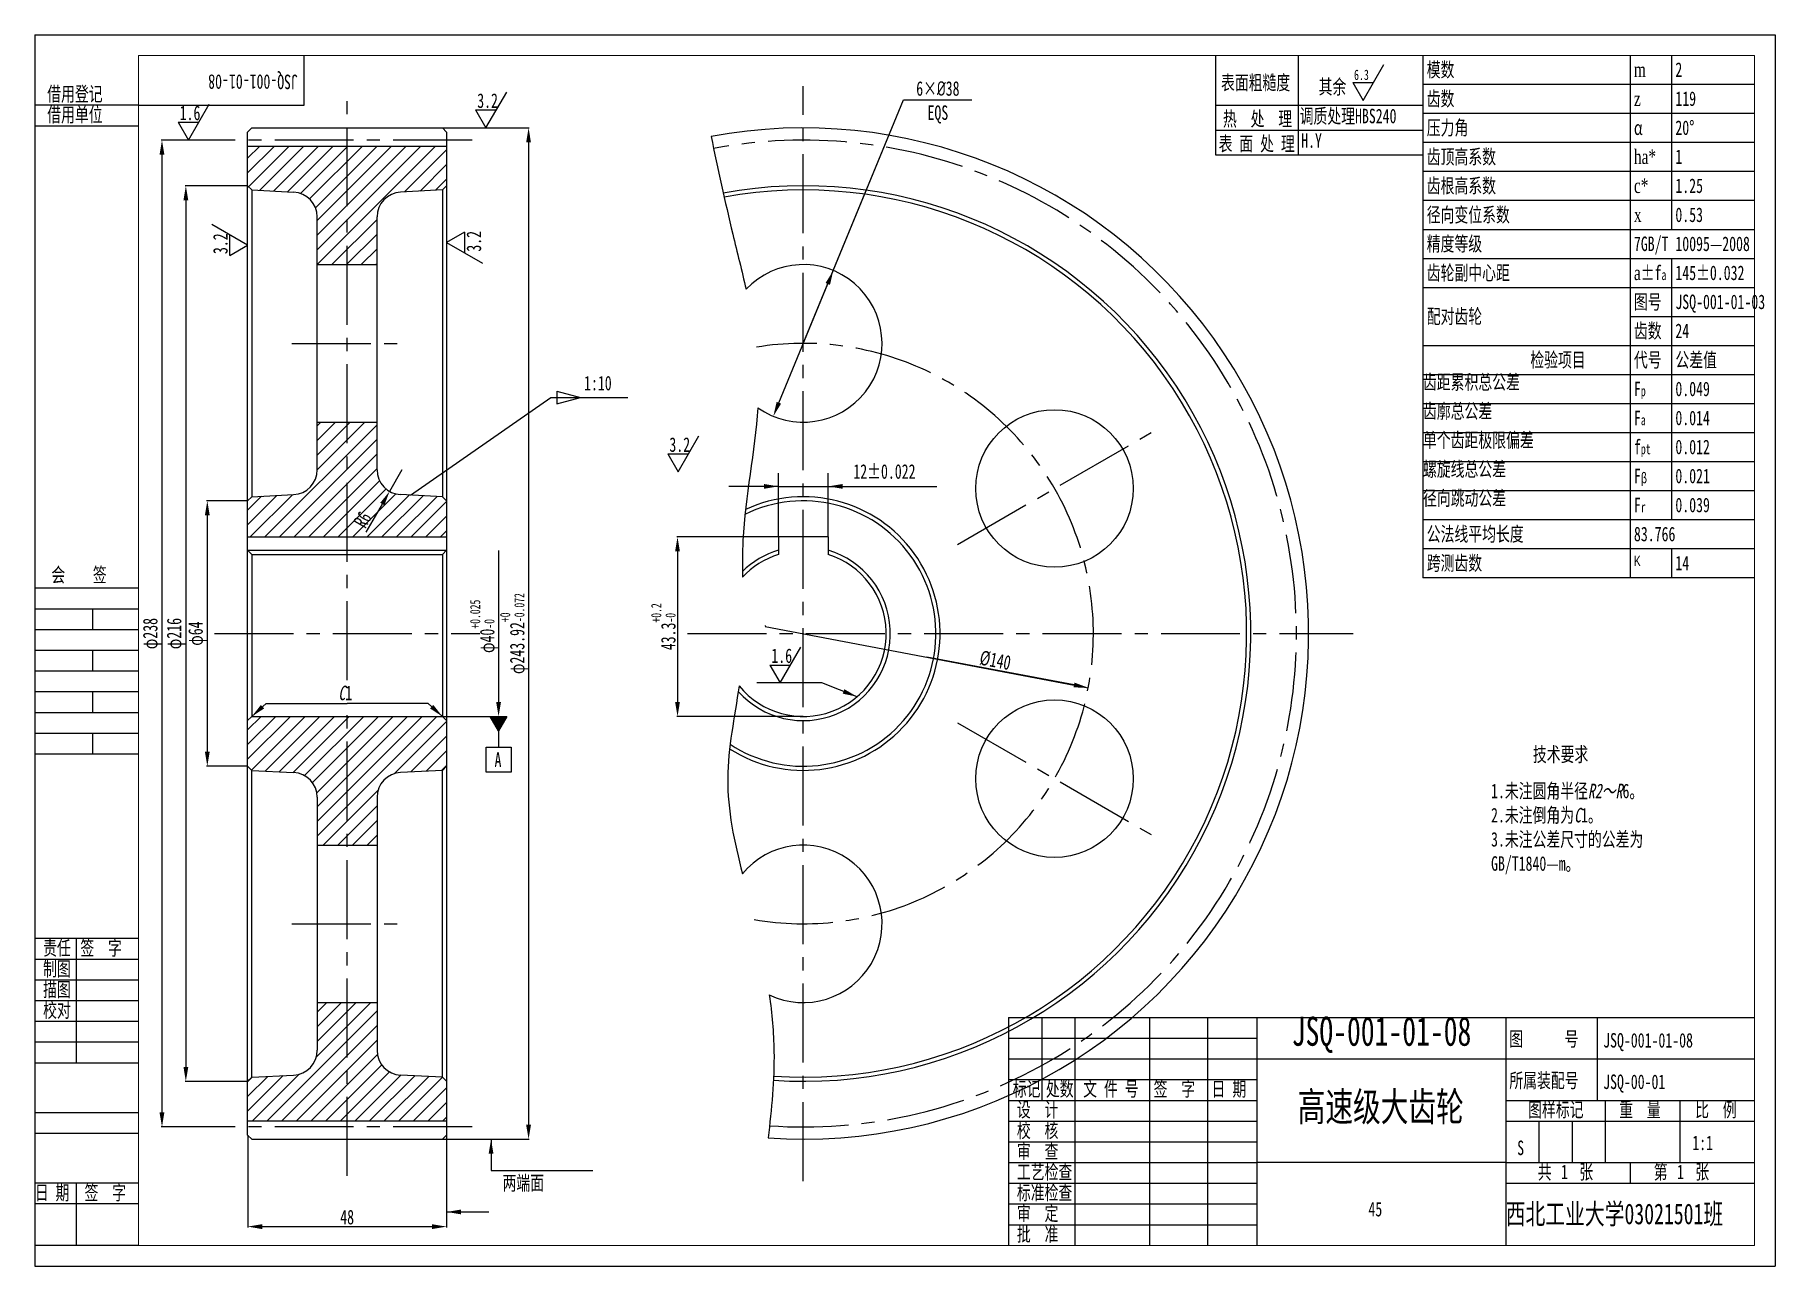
# Model space of a CAD drawing. Header units: inches. Extents: x 0 to 420, y 0 to 297.
import ezdxf

# ---------------------------------------------------------------- set-up
doc = ezdxf.new("R2010")
doc.units = ezdxf.units.IN
doc.header["$MEASUREMENT"] = 0
doc.linetypes.add('CENTER2', pattern=[28.575, 19.05, -3.175, 3.175, -3.175])
for name, color, linetype in [('中心线', 10, 'CENTER2'), ('剖面层', 4, 'Continuous'), ('文字层', 7, 'Continuous'), ('标注层', 7, 'Continuous'), ('粗实线', 5, 'Continuous'), ('细实线', 7, 'Continuous')]:
    doc.layers.add(name, color=color, linetype=linetype)
doc.styles.add('仿宋3', font='', dxfattribs={"width": 0.7, "height": 3})
doc.styles.add('仿宋3.5', font='simfang.ttf', dxfattribs={"width": 0.7, "height": 3.5})
doc.styles.add('仿宋5', font='simfang.ttf', dxfattribs={"width": 0.7, "height": 5})
doc.styles.add('仿宋7', font='simfang.ttf', dxfattribs={"width": 0.7, "height": 7})
doc.styles.get('仿宋3').set_extended_font_data('FangSong_GB2312')
doc.dimstyles.new('Scale_1_1', dxfattribs={"dimtxt": 3.5, "dimasz": 3.5, "dimexe": 0.18, "dimexo": 0.0625, "dimgap": 0.5, "dimtad": 1, "dimdec": 0, "dimzin": 0, "dimdsep": 46, "dimtxsty": '仿宋3.5', "dimcen": 0.09, "dimadec": 0, "dimazin": 0, "dimtfac": 1, "dimtdec": 0, "dimtix": 1, "dimtmove": 2, "dimatfit": 3, "dimfxl": 1, "dimtolj": 1, "dimarcsym": 0})
doc.dimstyles.new('Scale_1_1_φ', dxfattribs={"dimtxt": 3.5, "dimasz": 3.5, "dimexe": 0.18, "dimexo": 0.0625, "dimgap": 0.5, "dimtad": 1, "dimtoh": 1, "dimdec": 3, "dimdsep": 46, "dimtxsty": '仿宋3.5', "dimcen": 0.09, "dimadec": 0, "dimazin": 2, "dimtp": 0.089, "dimtfac": 0.7, "dimtdec": 3, "dimtmove": 2, "dimatfit": 3, "dimfxl": 1, "dimarcsym": 0})

# ---------------------------------------------------------------- blocks, each defined once
blk = doc.blocks.new('*D1')
at = {"layer": 'Defpoints', "color": 0, "transparency": 16777216}
for p in [(51.55, 184.58), (41.81, 120.58), (51.55, 120.58)]:
    blk.add_point(p, dxfattribs=at)
at = {"layer": '标注层', "color": 0, "lineweight": -2, "transparency": 16777216}
for p, q in [((51.48, 184.58), (41.63, 184.58)), ((41.81, 181.08), (41.81, 124.08)), ((51.48, 120.58), (41.63, 120.58))]:
    blk.add_line(p, q, dxfattribs=at)
at = {"layer": '标注层', "color": 0, "transparency": 16777216}
for points in [[(41.22, 181.08), (42.39, 181.08), (41.81, 184.58)], [(41.22, 124.08), (42.39, 124.08), (41.81, 120.58)]]:
    blk.add_solid(points, dxfattribs=at)
at = {"layer": '标注层', "color": 0, "transparency": 16777216, "insert": (39.44, 152.58), "char_height": 3.5, "attachment_point": 5, "rotation": 90, "style": '仿宋3.5'}
blk.add_mtext('φ64', dxfattribs=at)
blk = doc.blocks.new('*D2')
at = {"layer": 'Defpoints', "color": 0, "transparency": 16777216}
for p in [(51.55, 260.58), (36.63, 44.58), (51.55, 44.58)]:
    blk.add_point(p, dxfattribs=at)
at = {"layer": '标注层', "color": 0, "lineweight": -2, "transparency": 16777216}
for p, q in [((51.48, 260.58), (36.45, 260.58)), ((36.63, 257.08), (36.63, 48.08)), ((51.48, 44.58), (36.45, 44.58))]:
    blk.add_line(p, q, dxfattribs=at)
at = {"layer": '标注层', "color": 0, "transparency": 16777216}
for points in [[(36.05, 257.08), (37.22, 257.08), (36.63, 260.58)], [(36.05, 48.08), (37.22, 48.08), (36.63, 44.58)]]:
    blk.add_solid(points, dxfattribs=at)
at = {"layer": '标注层', "color": 0, "transparency": 16777216, "insert": (34.26, 152.58), "char_height": 3.5, "attachment_point": 5, "rotation": 90, "style": '仿宋3.5'}
blk.add_mtext('φ216', dxfattribs=at)
blk = doc.blocks.new('*D3')
at = {"layer": 'Defpoints', "color": 0, "transparency": 16777216}
for p in [(45.4, 271.58), (30.87, 33.58), (45.4, 33.58)]:
    blk.add_point(p, dxfattribs=at)
at = {"layer": '标注层', "color": 0, "lineweight": -2, "transparency": 16777216}
for p, q in [((45.33, 271.58), (30.69, 271.58)), ((30.87, 268.08), (30.87, 37.08)), ((45.33, 33.58), (30.69, 33.58))]:
    blk.add_line(p, q, dxfattribs=at)
at = {"layer": '标注层', "color": 0, "transparency": 16777216}
for points in [[(30.28, 268.08), (31.45, 268.08), (30.87, 271.58)], [(30.28, 37.08), (31.45, 37.08), (30.87, 33.58)]]:
    blk.add_solid(points, dxfattribs=at)
at = {"layer": '标注层', "color": 0, "transparency": 16777216, "insert": (28.5, 152.58), "char_height": 3.5, "attachment_point": 5, "rotation": 90, "style": '仿宋3.5'}
blk.add_mtext('φ238', dxfattribs=at)
blk = doc.blocks.new('*D4')
at = {"layer": 'Defpoints', "color": 0, "transparency": 16777216}
for p in [(98.55, 274.54), (98.55, 30.62), (119.34, 30.62)]:
    blk.add_point(p, dxfattribs=at)
at = {"layer": '标注层', "color": 0, "lineweight": -2, "transparency": 16777216}
for p, q in [((98.61, 274.54), (119.52, 274.54)), ((119.34, 271.04), (119.34, 34.12)), ((98.61, 30.62), (119.52, 30.62))]:
    blk.add_line(p, q, dxfattribs=at)
at = {"layer": '标注层', "color": 0, "transparency": 16777216}
for points in [[(118.75, 271.04), (119.92, 271.04), (119.34, 274.54)], [(118.75, 34.12), (119.92, 34.12), (119.34, 30.62)]]:
    blk.add_solid(points, dxfattribs=at)
at = {"layer": '标注层', "color": 0, "transparency": 16777216, "insert": (115.87, 152.58), "char_height": 3.5, "attachment_point": 5, "rotation": 90, "style": '仿宋3.5'}
blk.add_mtext('φ243.92{\\H2.45;\\S+0^ -0.072;}', dxfattribs=at)
blk = doc.blocks.new('*D5')
at = {"layer": 'Defpoints', "color": 0, "transparency": 16777216}
for p in [(176.47, 154.33), (254.41, 139.52), (254.41, 139.52)]:
    blk.add_point(p, dxfattribs=at)
at = {"layer": '标注层', "color": 0, "lineweight": -2, "transparency": 16777216}
for p, q in [((176.48, 154.39), (176.51, 154.5)), ((250.97, 140.18), (215.44, 146.92)), ((254.42, 139.58), (254.45, 139.7))]:
    blk.add_line(p, q, dxfattribs=at)
at = {"layer": '标注层', "color": 0, "transparency": 16777216}
blk.add_solid([(251.08, 140.75), (250.86, 139.6), (254.41, 139.52)], dxfattribs=at)
at = {"layer": '标注层', "color": 0, "transparency": 16777216, "insert": (231.97, 146.1), "char_height": 3.5, "attachment_point": 5, "rotation": 349.245, "style": '仿宋3.5'}
blk.add_mtext('\\A1;%%c140', dxfattribs=at)
blk = doc.blocks.new('_None')
blk = doc.blocks.new('*D7')
at = {"layer": 'Defpoints', "color": 0, "transparency": 16777216}
for p in [(192.88, 240.15), (178.41, 205.02)]:
    blk.add_point(p, dxfattribs=at)
at = {"layer": '标注层', "color": 0, "lineweight": -2, "transparency": 16777216}
blk.add_line((179.74, 208.25), (191.54, 236.92), dxfattribs=at)
at = {"layer": '标注层', "color": 0, "transparency": 16777216}
for points in [[(191, 237.14), (192.08, 236.69), (192.88, 240.15)], [(179.2, 208.48), (180.28, 208.03), (178.41, 205.02)]]:
    blk.add_solid(points, dxfattribs=at)
at = {"layer": '标注层', "color": 0, "transparency": 16777216, "insert": (193.82, 242.44), "char_height": 3.5, "attachment_point": 5, "rotation": 67.6153, "style": '仿宋3.5'}
blk.add_mtext('\\A1;  ', dxfattribs=at)
blk = doc.blocks.new('*D8')
at = {"layer": 'Defpoints', "color": 0, "transparency": 16777216}
for p in [(179.64, 175.88), (155.28, 132.58), (185.64, 132.58)]:
    blk.add_point(p, dxfattribs=at)
at = {"layer": '标注层', "color": 0, "lineweight": -2, "transparency": 16777216}
for p, q in [((179.58, 175.88), (155.1, 175.88)), ((155.28, 172.38), (155.28, 136.08)), ((185.58, 132.58), (155.1, 132.58))]:
    blk.add_line(p, q, dxfattribs=at)
at = {"layer": '标注层', "color": 0, "transparency": 16777216}
for points in [[(154.7, 172.38), (155.86, 172.38), (155.28, 175.88)], [(154.7, 136.08), (155.86, 136.08), (155.28, 132.58)]]:
    blk.add_solid(points, dxfattribs=at)
at = {"layer": '标注层', "color": 0, "transparency": 16777216, "insert": (151.88, 154.23), "char_height": 3.5, "attachment_point": 5, "rotation": 90, "style": '仿宋3.5'}
blk.add_mtext('43.3{\\H2.45;\\S+0.2^ -0;}', dxfattribs=at)
blk = doc.blocks.new('*D9')
at = {"layer": 'Defpoints', "color": 0, "transparency": 16777216}
for p in [(51.55, 31.62), (99.55, 31.62), (99.55, 9.54)]:
    blk.add_point(p, dxfattribs=at)
at = {"layer": '标注层', "color": 0, "lineweight": -2, "transparency": 16777216}
for p, q in [((51.55, 31.56), (51.55, 9.36)), ((99.55, 31.56), (99.55, 9.36)), ((55.05, 9.54), (96.05, 9.54))]:
    blk.add_line(p, q, dxfattribs=at)
at = {"layer": '标注层', "color": 0, "transparency": 16777216}
for points in [[(55.05, 10.12), (55.05, 8.95), (51.55, 9.54)], [(96.05, 10.12), (96.05, 8.95), (99.55, 9.54)]]:
    blk.add_solid(points, dxfattribs=at)
at = {"layer": '标注层', "color": 0, "transparency": 16777216, "insert": (75.55, 11.81), "char_height": 3.5, "attachment_point": 5, "style": '仿宋3.5'}
blk.add_mtext('\\A1;48', dxfattribs=at)
blk = doc.blocks.new('*D10')
at = {"layer": 'Defpoints', "color": 0, "transparency": 16777216}
for p in [(88.76, 192.08), (85.78, 186.87)]:
    blk.add_point(p, dxfattribs=at)
at = {"layer": '标注层', "color": 0, "lineweight": -2, "transparency": 16777216}
for p, q in [((88.76, 192.08), (85.78, 186.87)), ((80.18, 177.07), (84.05, 183.83))]:
    blk.add_line(p, q, dxfattribs=at)
at = {"layer": '标注层', "color": 0, "transparency": 16777216}
blk.add_solid([(83.54, 184.12), (84.55, 183.54), (85.78, 186.87)], dxfattribs=at)
at = {"layer": '标注层', "color": 0, "transparency": 16777216, "insert": (79.27, 180.06), "char_height": 3.5, "attachment_point": 5, "rotation": 60.247, "style": '仿宋3.5'}
blk.add_mtext('\\A1;R6', dxfattribs=at)
blk = doc.blocks.new('*D11')
at = {"layer": 'Defpoints', "color": 0, "transparency": 16777216}
for p in [(112.1, 172.58), (98.55, 132.58), (112.1, 132.58)]:
    blk.add_point(p, dxfattribs=at)
at = {"layer": '标注层', "color": 0, "lineweight": -2, "transparency": 16777216}
for p, q in [((112.1, 172.58), (112.1, 136.08)), ((98.61, 132.58), (112.28, 132.58))]:
    blk.add_line(p, q, dxfattribs=at)
at = {"layer": '标注层', "color": 0, "transparency": 16777216}
blk.add_solid([(111.52, 136.08), (112.68, 136.08), (112.1, 132.58)], dxfattribs=at)
at = {"layer": '标注层', "color": 0, "transparency": 16777216, "insert": (108.63, 154.33), "char_height": 3.5, "attachment_point": 5, "rotation": 90, "style": '仿宋3.5'}
blk.add_mtext('φ40{\\H2.45;\\S+0.025^ -0;}', dxfattribs=at)

msp = doc.modelspace()

# ---------------------------------------------------------------- hatches: boundary and pattern name
at = {"layer": '剖面层'}
h = msp.add_hatch(dxfattribs=at)
h.set_pattern_fill('ANSI31', color=256, scale=20)
h.paths.add_polyline_path([(99.5469, 270.1449), (75.5469, 270.1449), (75.5469, 241.5849), (82.7611, 241.5849), (82.7611, 253.0882, -0.39965564), (88.4615, 259.0807), (98.5469, 259.5849), (99.5469, 260.5849)])
h.paths.add_polyline_path([(75.5469, 270.1449), (51.5469, 270.1449), (51.5469, 260.5849), (52.5469, 259.5849), (62.6323, 259.0807, -0.39965564), (68.3327, 253.0882), (68.3327, 241.5849), (75.5469, 241.5849)])
h.paths.add_polyline_path([(75.5469, 203.5849), (68.3327, 203.5849), (68.3327, 192.0817, -0.39965564), (62.6323, 186.0892), (52.5469, 185.5849), (51.5469, 184.5849), (51.5469, 175.8849), (75.5469, 175.8849)])
h.paths.add_polyline_path([(99.5469, 184.5849), (98.5469, 185.5849), (88.4615, 186.0892, -0.39965564), (82.7611, 192.0817), (82.7611, 203.5849), (75.5469, 203.5849), (75.5469, 175.8849), (99.5469, 175.8849)])
h.paths.add_polyline_path([(99.5469, 131.5849), (98.5469, 132.5849), (75.5469, 132.5849), (75.5469, 101.5849), (82.7611, 101.5849), (82.7611, 113.0882, -0.39965564), (88.4615, 119.0807), (98.5469, 119.5849), (99.5469, 120.5849)])
h.paths.add_polyline_path([(75.5469, 132.5849), (52.5469, 132.5849), (51.5469, 131.5849), (51.5469, 120.5849), (52.5469, 119.5849), (62.6323, 119.0807, -0.39965564), (68.3327, 113.0882), (68.3327, 101.5849), (75.5469, 101.5849)])
h.paths.add_polyline_path([(75.5469, 63.5849), (68.3327, 63.5849), (68.3327, 52.0817, -0.39965564), (62.6323, 46.0892), (52.5469, 45.5849), (51.5469, 44.5849), (51.5469, 35.0249), (75.5469, 35.0249)])
h.paths.add_polyline_path([(99.5469, 44.5849), (98.5469, 45.5849), (88.4615, 46.0892, -0.39965564), (82.7611, 52.0817), (82.7611, 63.5849), (75.5469, 63.5849), (75.5469, 35.0249), (99.5469, 35.0249)])
at = {"layer": '标注层'}
h = msp.add_hatch(color=256, dxfattribs=at)
h.dxf.hatch_style = 1
h.paths.add_polyline_path([(114.0995, 132.5849), (110.0995, 132.5849), (112.0995, 129.1208)])

# ---------------------------------------------------------------- linework, layer by layer
at = {"layer": '中心线'}
for p, q in [((75.5469, 141.3348), (75.5469, 283.4107)), ((185.641, 20.5305), (185.641, 284.6394)), ((105.6981, 271.5849), (45.3957, 271.5849)), ((62.2447, 222.5849), (88.8491, 222.5849)), ((222.8801, 174.0849), (269.6455, 201.0849)), ((43.5368, 152.5849), (107.557, 152.5849)), ((157.6705, 152.5849), (318.3592, 152.5849)), ((75.5469, 21.7592), (75.5469, 135.7474)), ((222.8801, 131.0849), (269.6455, 104.0849)), ((374.2421, 114.0681), (374.2421, 114.0681)), ((62.2447, 82.5849), (88.8491, 82.5849)), ((105.6981, 33.5849), (45.3957, 33.5849))]:
    msp.add_line(p, q, dxfattribs=at)
for radius, start, end in [(119, 266.071797, 100.482511), (70, 260.244035, 99.297125)]:
    msp.add_arc((185.641, 152.5849), radius, start, end, dxfattribs=at)
at = {"layer": '标注层'}
for p, q in [((185.641, 222.5849), (209.8399, 281.3401)), ((126.1282, 211.0573), (126.1282, 207.9683)), ((126.1282, 211.0573), (131.8923, 209.5128)), ((126.1282, 207.9683), (131.8923, 209.5128)), ((179.641, 175.8849), (179.641, 191.2773)), ((191.641, 175.8849), (191.641, 191.2773)), ((179.641, 188.0801), (191.641, 188.0801)), ((176.473, 154.3264), (254.4114, 139.5222)), ((112.0995, 129.1208), (112.0995, 125.1923))]:
    msp.add_line(p, q, dxfattribs=at)
for points in [[(110.0995, 132.5849), (114.0995, 132.5849), (112.0995, 129.1208)], [(109.0995, 125.1923), (115.0995, 125.1923), (115.0995, 119.1923), (109.0995, 119.1923)]]:
    msp.add_lwpolyline(points, close=True, dxfattribs=at)
at = {"layer": '粗实线', "lineweight": 0}
for p, q in [((25.1792, 292), (25.1792, 5)), ((415.1792, 292), (25.1792, 292)), ((415.1792, 5), (415.1792, 292)), ((415.1792, 5), (25.1792, 5))]:
    msp.add_line(p, q, dxfattribs=at)
at = {"layer": '粗实线'}
for p, q in [((285.1792, 268), (285.1792, 292)), ((335.1792, 292), (335.1792, 257)), ((51.5469, 273.5449), (52.5469, 274.5449)), ((51.5469, 31.6249), (51.5469, 273.5449)), ((52.5469, 274.5449), (98.5469, 274.5449)), ((98.5469, 274.5449), (99.5469, 273.5449)), ((99.5469, 273.5449), (99.5469, 31.6249)), ((51.5469, 270.1449), (99.5469, 270.1449)), ((335.1792, 268), (285.1792, 268)), ((51.5469, 260.5849), (52.5469, 259.5849)), ((98.5469, 259.5849), (99.5469, 260.5849)), ((52.5469, 259.5849), (52.5469, 185.5849)), ((52.5469, 259.5849), (62.6323, 259.0807)), ((98.5469, 259.5849), (88.4615, 259.0807)), ((98.5469, 259.5849), (98.5469, 185.5849)), ((335.1792, 257), (335.1792, 166)), ((68.3327, 192.0817), (68.3327, 253.0882)), ((82.7611, 192.0817), (82.7611, 253.0882)), ((68.3327, 241.5849), (82.7611, 241.5849)), ((68.3327, 203.5849), (82.7611, 203.5849)), ((51.5469, 184.5849), (52.5469, 185.5849)), ((52.5469, 185.5849), (62.6323, 186.0892)), ((98.5469, 185.5849), (88.4615, 186.0892)), ((98.5469, 185.5849), (99.5469, 184.5849)), ((51.5469, 175.8849), (99.5469, 175.8849)), ((51.5469, 172.7096), (99.5469, 172.7096)), ((51.5469, 172.7096), (52.5469, 171.6637)), ((98.5469, 171.6637), (99.5469, 172.7096)), ((191.641, 175.8849), (179.641, 175.8849)), ((179.641, 175.8849), (179.641, 171.6637)), ((191.641, 175.8849), (191.641, 171.6637)), ((52.5469, 171.6637), (52.5469, 132.5849)), ((52.5469, 171.6637), (98.5469, 171.6637)), ((98.5469, 171.6637), (98.5469, 132.5849)), ((415.1792, 166), (335.1792, 166)), ((52.5469, 132.5849), (51.5469, 131.5849)), ((52.5469, 132.5849), (98.5469, 132.5849)), ((98.5469, 132.5849), (99.5469, 131.5849)), ((52.5469, 119.5849), (51.5469, 120.5849)), ((52.5469, 45.5849), (52.5469, 119.5849)), ((52.5469, 119.5849), (62.6323, 119.0807)), ((98.5469, 119.5849), (88.4615, 119.0807)), ((98.5469, 119.5849), (99.5469, 120.5849)), ((98.5469, 45.5849), (98.5469, 119.5849)), ((68.3327, 113.0882), (68.3327, 52.0817)), ((82.7611, 113.0882), (82.7611, 52.0817)), ((68.3327, 101.5849), (82.7611, 101.5849)), ((68.3327, 63.5849), (82.7611, 63.5849)), ((235.1792, 60), (235.1792, 5)), ((51.5469, 44.5849), (52.5469, 45.5849)), ((52.5469, 45.5849), (62.6323, 46.0892)), ((98.5469, 45.5849), (88.4615, 46.0892)), ((98.5469, 45.5849), (99.5469, 44.5849)), ((51.5469, 35.0249), (99.5469, 35.0249)), ((51.5469, 31.6249), (52.5469, 30.6249)), ((52.5469, 30.6249), (98.5469, 30.6249)), ((98.5469, 30.6249), (99.5469, 31.6249))]:
    msp.add_line(p, q, dxfattribs=at)
msp.add_lwpolyline([(235.1792, 60), (415.1792, 60)], dxfattribs=at)
for centre in [(246.2628, 187.5849), (246.2628, 117.5849)]:
    msp.add_circle(centre, 19, dxfattribs=at)
for centre, radius, start, end in [((185.641, 152.5849), 121.96, 266.00384, 100.517262), ((185.641, 152.5849), 108, 266.169654, 100.305425), ((62.3327, 253.0882), 6, 0, 87.137595), ((88.7611, 253.0882), 6, 92.862405, 180), ((185.641, 152.5849), 107, 266.158394, 100.283912), ((185.641, 222.5849), 19, 234.768572, 136.659925), ((62.3327, 192.0817), 6, 272.862405, 0), ((88.7611, 192.0817), 6, 180, 267.137595), ((185.641, 152.5849), 33, 237.381032, 115.017362), ((185.641, 152.5849), 32, 236.512341, 116.108027), ((185.641, 152.5849), 21, 221.631777, 73.39845), ((185.641, 152.5849), 21, 106.60155, 134.431155), ((185.641, 152.5849), 20, 219.185856, 72.542397), ((185.641, 152.5849), 20, 107.457603, 137.241963), ((62.3327, 113.0882), 6, 0, 87.137595), ((88.7611, 113.0882), 6, 92.862405, 180), ((185.641, 82.5849), 19, 244.39925, 140.680633), ((62.3327, 52.0817), 6, 272.862405, 0), ((88.7611, 52.0817), 6, 180, 267.137595)]:
    msp.add_arc(centre, radius, start, end, dxfattribs=at)
at = {"layer": '细实线'}
for p, q in [((0.1792, 297), (0.1792, 0)), ((0.1792, 297), (420.1792, 297)), ((420.1792, 297), (420.1792, 0)), ((305.1792, 268), (305.1792, 292)), ((320.7482, 281.1601), (325.7482, 289.8204)), ((385.1792, 292), (385.1792, 257)), ((395.1792, 292), (395.1792, 257)), ((109.063, 274.5449), (114.063, 283.2052)), ((318.2482, 285.4903), (320.7482, 281.1601)), ((318.2482, 285.4903), (323.2482, 285.4903)), ((415.1792, 285), (335.1792, 285)), ((25.1792, 280), (0.1792, 280)), ((37.2547, 271.5849), (42.2547, 280.2452)), ((106.563, 278.8751), (109.063, 274.5449)), ((106.563, 278.8751), (111.563, 278.8751)), ((285.1792, 280), (335.1792, 280)), ((415.1792, 278), (335.1792, 278)), ((25.1792, 275), (0.1792, 275)), ((34.7547, 275.9151), (37.2547, 271.5849)), ((34.7547, 275.9151), (39.7547, 275.9151)), ((285.1792, 274), (335.1792, 274)), ((415.1792, 271), (335.1792, 271)), ((415.1792, 264), (335.1792, 264)), ((415.1792, 257), (335.1792, 257)), ((415.1792, 257), (335.1792, 257)), ((385.1792, 257), (385.1792, 166)), ((395.1792, 257), (395.1792, 250)), ((51.5469, 246.2346), (42.8866, 251.2346)), ((47.2168, 243.7346), (47.2168, 248.7346)), ((103.877, 249.4284), (99.5469, 246.9284)), ((103.877, 249.4284), (103.877, 244.4284)), ((415.1792, 250), (335.1792, 250)), ((47.2168, 243.7346), (51.5469, 246.2346)), ((99.5469, 246.9284), (108.2072, 241.9284)), ((415.1792, 243), (335.1792, 243)), ((395.1792, 243), (395.1792, 180)), ((415.1792, 236), (335.1792, 236)), ((415.1792, 229), (385.1792, 229)), ((415.1792, 222), (335.1792, 222)), ((415.1792, 215), (335.1792, 215)), ((415.1792, 208), (335.1792, 208)), ((155.432, 191.5801), (160.432, 200.2403)), ((415.1792, 201), (335.1792, 201)), ((152.932, 195.9102), (155.432, 191.5801)), ((152.932, 195.9102), (157.932, 195.9102)), ((415.1792, 194), (335.1792, 194)), ((415.1792, 187), (335.1792, 187)), ((415.1792, 180), (335.1792, 180)), ((415.1792, 173), (335.1792, 173)), ((395.1792, 173), (395.1792, 166)), ((25.1792, 163.5), (0.1792, 163.5)), ((25.1792, 158.5), (0.1792, 158.5)), ((14.1792, 153.5), (14.1792, 158.5)), ((25.1792, 153.5), (0.1792, 153.5)), ((25.1792, 148.5), (0.1792, 148.5)), ((14.1792, 143.5), (14.1792, 148.5)), ((180.0476, 140.6666), (185.0476, 149.3269)), ((25.1792, 143.5), (0.1792, 143.5)), ((177.5476, 144.9968), (180.0476, 140.6666)), ((177.5476, 144.9968), (182.5476, 144.9968)), ((25.1792, 138.5), (0.1792, 138.5)), ((14.1792, 133.5), (14.1792, 138.5)), ((25.1792, 133.5), (0.1792, 133.5)), ((25.1792, 128.5), (0.1792, 128.5)), ((14.1792, 123.5), (14.1792, 128.5)), ((25.1792, 123.5), (0.1792, 123.5)), ((25.1792, 79), (0.1792, 79)), ((10.1792, 79), (10.1792, 49)), ((25.1792, 74), (0.1792, 74)), ((25.1792, 69), (0.1792, 69)), ((25.1792, 64), (0.1792, 64)), ((25.1792, 59), (0.1792, 59)), ((243.1792, 60), (243.1792, 45)), ((251.1792, 60), (251.1792, 5)), ((269.1792, 60), (269.1792, 5)), ((283.1792, 60), (283.1792, 5)), ((295.1792, 5), (295.1792, 60)), ((355.1792, 60), (355.1792, 5)), ((377.1792, 60), (377.1792, 40)), ((235.1792, 55), (295.1792, 55)), ((25.1792, 54), (0.1792, 54)), ((25.1792, 49), (0.1792, 49)), ((235.1792, 50), (295.1792, 50)), ((295.1792, 50), (415.1792, 50)), ((235.1792, 45), (295.1792, 45)), ((243.1792, 45), (243.1792, 40)), ((235.1792, 40), (295.1792, 40)), ((355.1792, 40), (415.1792, 40)), ((379.1792, 40), (379.1792, 25)), ((397.1792, 40), (397.1792, 25)), ((25.1792, 37), (0.1792, 37)), ((235.1792, 35), (295.1792, 35)), ((355.1792, 35), (415.1792, 35)), ((363.1792, 35), (363.1792, 25)), ((371.1792, 35), (371.1792, 25)), ((25.1792, 32), (0.1792, 32)), ((235.1792, 30), (295.1792, 30)), ((235.1792, 25), (295.1792, 25)), ((355.1792, 25), (295.1792, 25)), ((355.1792, 25), (415.1792, 25)), ((385.1792, 25), (385.1792, 20)), ((25.1792, 20), (0.1792, 20)), ((10.1792, 20), (10.1792, 5)), ((235.1792, 20), (295.1792, 20)), ((355.1792, 20), (415.1792, 20)), ((25.1792, 15), (0.1792, 15)), ((235.1792, 15), (295.1792, 15)), ((235.1792, 10), (295.1792, 10)), ((25.1792, 5), (0.1792, 5)), ((0.1792, 0), (420.1792, 0))]:
    msp.add_line(p, q, dxfattribs=at)
msp.add_lwpolyline([(25.1792, 280), (65.1792, 280), (65.1792, 292)], dxfattribs=at)
for points, knots in [([(163.3795, 272.496), (165.0286, 264.6549), (167.6629, 252.3934), (170.8157, 240.0718), (171.8225, 235.6252)], [4.9766234, 4.9766234, 4.9766234, 4.9766234, 29.09036586, 42.66380432, 42.66380432, 42.66380432, 42.66380432]), ([(174.6803, 207.0652), (173.9718, 196.4211), (170.9295, 182.7884), (170.914, 169.108), (170.9565, 166.163)], [71.59014423, 71.59014423, 71.59014423, 71.59014423, 103.77729945, 112.60591996, 112.60591996, 112.60591996, 112.60591996]), ([(170.139, 139.9482), (169.0683, 132.4857), (165.7368, 117.3123), (168.9956, 102.2899), (170.9421, 94.6242)], [138.84447702, 138.84447702, 138.84447702, 138.84447702, 161.32789164, 184.73762064, 184.73762064, 184.73762064, 184.73762064]), ([(177.4312, 65.4502), (178.078, 60.9198), (179.108, 49.4485), (177.9942, 37.9035), (177.1417, 30.9215)], [214.35607926, 214.35607926, 214.35607926, 214.35607926, 228.10163538, 249.08744615, 249.08744615, 249.08744615, 249.08744615])]:
    msp.add_open_spline(points, degree=3, knots=knots, dxfattribs=at)

# ---------------------------------------------------------------- texts
at = {"layer": '文字层', "style": '仿宋3.5', "width": 0.7}
msp.add_text('JSQ-001-01-08 ', height=3.5, rotation=180, dxfattribs=at).set_placement((63.6918, 287.3919))
at = {"layer": '文字层', "width": 0.7}
for s, height, style, p in [('表面粗糙度', 3.5, '仿宋3.5', (286.4323, 283.7333)), ('热  处  理', 3.5, '仿宋3.5', (286.9092, 275)), ('表 面 处 理', 3.5, '仿宋3.5', (285.8648, 269)), ('图      号', 3.5, '仿宋3.5', (356.0165, 53.0548)), ('JSQ-001-01-08', 3.5, '仿宋3.5', (378.6666, 52.7291)), ('所属装配号', 3.5, '仿宋3.5', (356.0165, 43.0548)), ('JSQ-00-01', 3.5, '仿宋3.5', (378.6666, 42.7291)), ('标记', 3.5, '仿宋3.5', (236.1792, 41)), ('处数', 3.5, '仿宋3.5', (244.1792, 41)), ('文 件 号', 3.5, '仿宋3.5', (253.1792, 41)), ('签  字', 3.5, '仿宋3.5', (270.1792, 41)), ('日 期', 3.5, '仿宋3.5', (284.1792, 41)), ('高速级大齿轮', 7, '仿宋7', (304.9345, 34.9581)), ('设  计', 3.5, '仿宋3.5', (237.1792, 36)), ('图样标记', 3.5, '仿宋3.5', (360.5558, 36)), ('重  量', 3.5, '仿宋3.5', (382.5298, 36)), ('比  例', 3.5, '仿宋3.5', (400.8675, 36)), ('校  核', 3.5, '仿宋3.5', (237.1792, 31)), ('审  查', 3.5, '仿宋3.5', (237.1792, 26)), ('S', 3.5, '仿宋3.5', (357.916, 26.7897)), ('1:1', 3.5, '仿宋3.5', (400.1792, 28)), ('工艺检查', 3.5, '仿宋3.5', (237.1792, 21)), ('共    张', 3.5, '仿宋3.5', (362.8934, 21)), ('1', 3.5, '仿宋3.5', (368.5095, 21)), ('第    张', 3.5, '仿宋3.5', (390.8805, 21)), ('1', 3.5, '仿宋3.5', (396.5095, 21)), ('标准检查', 3.5, '仿宋3.5', (237.1792, 16)), ('审  定', 3.5, '仿宋3.5', (237.1792, 11)), ('45', 3.5, '仿宋3.5', (322.0124, 12.0121)), ('批  准', 3.5, '仿宋3.5', (237.1792, 6))]:
    msp.add_text(s, height=height, dxfattribs=dict(at, style=style)).set_placement(p)
at = {"layer": '文字层'}
for s, insert, char_height, width, attachment_point, style in [('齿距累积总公差', (335.1792, 215), 3.5, 50, 1, '仿宋3.5'), ('齿廓总公差', (335.1792, 208), 3.5, 50, 1, '仿宋3.5'), ('单个齿距极限偏差', (335.1792, 201), 3.5, 50, 1, '仿宋3.5'), ('螺旋线总公差', (335.1792, 194), 3.5, 50, 1, '仿宋3.5'), ('径向跳动公差', (335.1792, 187), 3.5, 50, 1, '仿宋3.5'), ('技术要求', (368.3857, 123.2567), 3.5, 49.778248, 5, '仿宋3.5'), ('1.未注圆角半径{\\fFangSong|b0|i1|c134|p49;R2～R}6。\\P2.未注倒角为{\\fFangSong|b0|i1|c134|p49;C}1。\\P3.未注公差尺寸的公差为GB/T1840—m。', (351.61, 116.3777), 3.5, 54.155002, 1, '仿宋3.5'), ('JSQ-001-01-08', (325.1792, 55.78), 7, 60, 5, '仿宋7')]:
    msp.add_mtext(s, dxfattribs=dict(at, insert=insert, char_height=char_height, width=width, attachment_point=attachment_point, style=style))
at = {"layer": '文字层', "insert": (369.849, 39.5047), "char_height": 0.03, "attachment_point": 1, "style": '仿宋3'}
msp.add_mtext_dynamic_manual_height_columns('20180621-20:28', width=0.320257, gutter_width=15, heights=[0], dxfattribs=at)
at = {"layer": '文字层', "lineweight": 25, "insert": (0.1826, 0.0281), "char_height": 0.02, "attachment_point": 1, "style": '仿宋3'}
msp.add_mtext_dynamic_manual_height_columns('2011300960 {\\fSimSun|b0|i0|c134|p2;黄栋}', width=0.196132, gutter_width=15, heights=[0], dxfattribs=at)
at = {"layer": '标注层', "style": '仿宋3.5', "width": 0.7}
msp.add_text('A', height=3.5, dxfattribs=at).set_placement((111.1228, 120.4008))
at = {"layer": '标注层', "char_height": 3.5, "attachment_point": 1, "style": '仿宋3.5'}
for s, insert, width in [('\\pxqc;6×{\\fISOCPEUR|b0|i0|c0|p34;%%C}38 EQS', (210.3416, 285.8135), 15.545323), ('1:10', (132.7298, 214.7495), 22.874534), ('12%%P0.022', (197.7175, 193.43), 33.532048), ('{\\fFangSong|b0|i1|c134|p49;C}1', (73.434, 140.0155), 22.874534), ('\\pxqc;两端面', (110.2826, 21.8377), 15.545323)]:
    msp.add_mtext(s, dxfattribs=dict(at, insert=insert, width=width))
at = {"layer": '细实线', "width": 0.7}
for s, height, style, p in [('借用登记', 3.5, '仿宋3.5', (3.1792, 281)), ('借用单位', 3.5, '仿宋3.5', (3.1792, 276)), ('会    签', 3.5, '仿宋3.5', (4.1792, 165)), ('责任', 3.5, '仿宋3.5', (2.1792, 75)), ('签  字', 3.5, '仿宋3.5', (11.1792, 75)), ('制图', 3.5, '仿宋3.5', (2.1792, 70)), ('描图', 3.5, '仿宋3.5', (2.1792, 65)), ('校对', 3.5, '仿宋3.5', (2.1792, 60)), ('日 期', 3.5, '仿宋3.5', (0.1792, 16)), ('签  字', 3.5, '仿宋3.5', (12.1792, 16)), ('西北工业大学03021501班', 5, '仿宋5', (355.1623, 10.1115))]:
    msp.add_text(s, height=height, dxfattribs=dict(at, style=style)).set_placement(p)
at = {"layer": '细实线', "attachment_point": 1, "style": '仿宋3.5'}
for s, insert, char_height, width in [('模数', (336.0905, 290.3499), 3.5, 33.532048), ('2', (396.0905, 290.3499), 3.5, 33.532048), ('其余', (310.0023, 286.2167), 3.5, 22.746971), ('6.3', (318.5404, 288.6114), 2.50206, 7.416065), ('{\\fTimes New Roman|b0|i0|c0|p18;m}', (386.0905, 290.3499), 3.5, 33.532048), ('{\\fSimSun|b0|i0|c134|p2;3.2}', (106.9475, 282.8769), 3.5, 10.373948), ('齿数', (336.0905, 283.3499), 3.5, 33.532048), ('{\\fTimes New Roman|b0|i0|c0|p18;z}', (386.0905, 283.3499), 3.5, 33.532048), ('119', (396.0905, 283.3499), 3.5, 33.532048), ('{\\fSimSun|b0|i0|c134|p2;1.6}', (35.1393, 279.9169), 3.5, 10.373948), ('调质处理HBS240', (305.4192, 279.1655), 3.5, 59.744577), ('H.Y', (305.7896, 273.2558), 3.5, 59.744577), ('压力角', (336.0905, 276.3499), 3.5, 33.532048), ('{\\fFangSong_GB2312|b0|i0|c134|p18;α}', (386.0905, 276.3499), 3.5, 33.532048), ('20%%D', (396.0905, 276.3499), 3.5, 33.532048), ('齿顶高系数', (336.0905, 269.3499), 3.5, 33.532048), ('{\\fTimes New Roman|b0|i0|c0|p18;ha*}', (386.0905, 269.3499), 3.5, 33.532048), ('1', (396.0905, 269.3499), 3.5, 33.532048), ('齿根高系数', (336.0905, 262.3499), 3.5, 33.532048), ('{\\fTimes New Roman|b0|i0|c0|p18;c*}', (386.0905, 262.3499), 3.5, 33.532048), ('1.25', (396.0905, 262.3499), 3.5, 33.532048), ('径向变位系数', (336.0905, 255.3499), 3.5, 33.532048), ('{\\fTimes New Roman|b0|i0|c0|p18;x}', (386.0905, 255.3499), 3.5, 33.532048), ('0.53', (396.0905, 255.3499), 3.5, 33.532048), ('精度等级', (336.0905, 248.3499), 3.5, 33.532048), ('7GB/T 10095—2008', (386.0905, 248.3499), 3.5, 33.532048), ('齿轮副中心距', (336.0905, 241.3499), 3.5, 33.532048), ('{\\fTimes New Roman|b0|i0|c0|p18;a\\fFangSong_GB2312|b0|i0|c134|p18;±f\\H0.7143x;a}', (386.0905, 241.3499), 3.5, 33.532048), ('145%%P0.032', (396.0905, 241.3499), 3.5, 33.532048), ('配对齿轮', (336.0905, 230.8499), 3.5, 33.532048), ('图号', (386.0905, 234.3499), 3.5, 33.532048), ('JSQ-001-01-03', (396.0905, 234.3499), 3.5, 33.532048), ('齿数', (386.0905, 227.3499), 3.5, 33.532048), ('24', (396.0905, 227.3499), 3.5, 33.532048), ('检验项目', (361.0905, 220.3499), 3.5, 33.532048), ('代号', (386.0905, 220.3499), 3.5, 33.532048), ('公差值', (396.0905, 220.3499), 3.5, 33.532048), ('F{\\H0.7143x;p}', (386.0905, 213.3499), 3.5, 33.532048), ('0.049', (396.0905, 213.3499), 3.5, 33.532048), ('F{\\H0.7143x;a}', (386.0905, 206.3499), 3.5, 33.532048), ('0.014', (396.0905, 206.3499), 3.5, 33.532048), ('{\\fSimSun|b0|i0|c134|p2;3.2}', (153.3166, 199.912), 3.5, 10.373948), ('f{\\H0.7143x;pt}', (386.0905, 199.3499), 3.5, 33.532048), ('0.012', (396.0905, 199.3499), 3.5, 33.532048), ('F{\\H0.7143x;β}', (386.0905, 192.3499), 3.5, 33.532048), ('0.021', (396.0905, 192.3499), 3.5, 33.532048), ('F{\\H0.7143x;r}', (386.0905, 185.3499), 3.5, 33.532048), ('0.039', (396.0905, 185.3499), 3.5, 33.532048), ('公法线平均长度', (336.0905, 178.3499), 3.5, 33.532048), ('83.766', (386.0905, 178.3499), 3.5, 33.532048), ('跨测齿数', (336.0905, 171.3499), 3.5, 33.532048), ('{\\fArial|b0|i0|c0|p32;\\H0.7143x;K}', (386.0905, 171.3499), 3.5, 33.532048), ('14', (396.0905, 171.3499), 3.5, 33.532048), ('{\\fSimSun|b0|i0|c134|p2;1.6}', (177.9322, 148.9986), 3.5, 10.373948)]:
    msp.add_mtext(s, dxfattribs=dict(at, insert=insert, char_height=char_height, width=width))
at = {"layer": '细实线', "char_height": 3.5, "width": 10.373948, "attachment_point": 1, "rotation": 90, "style": '仿宋3.5'}
for s, insert in [('{\\fSimSun|b0|i0|c134|p2;3.2}', (43.2149, 244.1191)), ('3.2', (104.3769, 244.6909))]:
    msp.add_mtext(s, dxfattribs=dict(at, insert=insert))

# ---------------------------------------------------------------- dimensions: what is measured, and where the dimension line sits
at = {"layer": '标注层'}
for base, p1, p2, dimstyle, override, picture, middle in [((119.3366, 30.6249), (98.5469, 274.5449), (98.5469, 30.6249), 'Scale_1_1_φ', {"dimgap": 0.5, "dimpost": 'φ<>', "dimtol": 1, "dimlim": 0, "dimtp": 0, "dimtm": 0.072}, '*D4', (115.8712, 152.5849)), ((30.8679, 33.5849), (45.3957, 271.5849), (45.3957, 33.5849), 'Scale_1_1_φ', {"dimpost": 'φ<>'}, '*D3', (28.4979, 152.5849)), ((36.6328, 44.5849), (51.5469, 260.5849), (51.5469, 44.5849), 'Scale_1_1_φ', {"dimpost": 'φ<>'}, '*D2', (34.2628, 152.5849)), ((41.8064, 120.5849), (51.5469, 184.5849), (51.5469, 120.5849), 'Scale_1_1_φ', {"dimpost": 'φ<>'}, '*D1', (39.4364, 152.5849)), ((112.0995, 132.5849), (112.0995, 172.5849), (98.5469, 132.5849), 'Scale_1_1', {"dimgap": 0.5, "dimpost": 'φ<>', "dimblk1": 'None', "dimsah": 1, "dimse1": 1, "dimtol": 1, "dimlim": 0, "dimtp": 0.025, "dimtm": 1e-09, "dimtfac": 0.7, "dimtdec": 3, "dimtolj": 0}, '*D11', (108.6342, 154.3349)), ((155.2799, 132.5849), (179.641, 175.8849), (185.641, 132.5849), 'Scale_1_1_φ', {"dimgap": 0.5, "dimpost": '<>', "dimtol": 1, "dimlim": 0, "dimtp": 0.2, "dimtm": 0}, '*D8', (151.8845, 154.2349))]:
    dim = msp.add_linear_dim(base=base, p1=p1, p2=p2, angle=90, dimstyle=dimstyle, override=override, dxfattribs=at)
    dim.commit()
    dim.dimension.update_dxf_attribs({"geometry": picture, "text_midpoint": middle})
dim = msp.add_diameter_dim_2p(p1=(178.4054, 205.0166), p2=(192.8767, 240.1533), text='  ', dimstyle='Scale_1_1', dxfattribs=at)
dim.commit()
dim.dimension.update_dxf_attribs({"geometry": '*D7', "text_midpoint": (193.8178, 242.4383), "dimtype": 163})
dim = msp.add_radius_dim(center=(88.7611, 192.0817), mpoint=(85.7835, 186.8727), dimstyle='Scale_1_1', dxfattribs=at)
dim.commit()
dim.dimension.update_dxf_attribs({"geometry": '*D10', "text_midpoint": (79.2745, 180.0598)})
dim = msp.add_linear_dim(base=(254.4114, 139.5222), p1=(176.473, 154.3264), p2=(254.4114, 139.5222), angle=349.244973, text='%%c140', dimstyle='Scale_1_1', override={"dimblk1": 'None', "dimsah": 1, "dimsd1": 1}, dxfattribs=at)
dim.commit()
dim.dimension.update_dxf_attribs({"geometry": '*D5', "text_midpoint": (231.9733, 146.1014), "dimtype": 161})
dim = msp.add_linear_dim(base=(99.5469, 9.5376), p1=(51.5469, 31.6249), p2=(99.5469, 31.6249), dimstyle='Scale_1_1', dxfattribs=at)
dim.commit()
dim.dimension.update_dxf_attribs({"geometry": '*D9', "text_midpoint": (75.5469, 11.8076)})

# ---------------------------------------------------------------- leaders
at = {"layer": '标注层', "has_arrowhead": 0}
for points in [[(192.8767, 240.1533), (209.8399, 281.3401), (226.3456, 281.3401)], [(90.8394, 185.9703), (124.7354, 209.5128), (143.2834, 209.5128)]]:
    msp.add_leader(points, dimstyle='Scale_1_1', dxfattribs=at)
at = {"layer": '标注层'}
for points, dimstyle in [([(179.641, 188.0801), (167.6715, 188.0801)], 'Scale_1_1'), ([(191.641, 188.0801), (217.8898, 188.0801)], 'Scale_1_1'), ([(198.6102, 137.3599), (190.1057, 140.6666), (174.4561, 140.6666)], 'Scale_1_1'), ([(52.5469, 132.5849), (56.0164, 135.7474), (75.5469, 135.7474)], 'Scale_1_1_φ'), ([(98.5469, 132.5849), (95.0774, 135.7474), (75.5469, 135.7474)], 'Scale_1_1_φ'), ([(110.2826, 30.6249), (110.2826, 23.1098), (134.8186, 23.1098)], 'Scale_1_1'), ([(99.5469, 13.0812), (109.7809, 13.0812)], 'Scale_1_1')]:
    msp.add_leader(points, dimstyle=dimstyle, dxfattribs=at)

doc.saveas('drawing.dxf')
